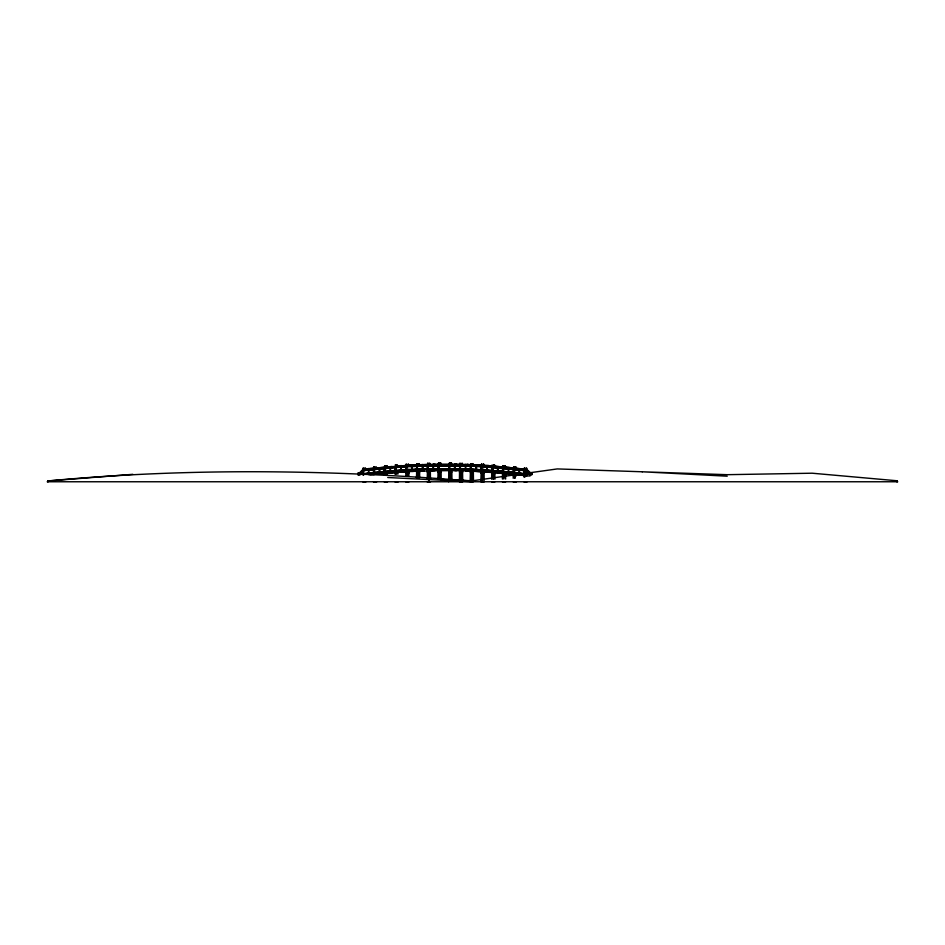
<?xml version="1.0" encoding="UTF-8"?>
<svg xmlns="http://www.w3.org/2000/svg" width="945" height="945" viewBox="0 0 945 945"><rect width="100%" height="100%" fill="white"/><g stroke="black" fill="none" stroke-linecap="round" stroke-linejoin="round"><path stroke-width="1.42" d="M405.748 476.091C405.913 470.445 407.389 471.413 401.129 472.087M407.153 476.091L407.189 473.209M416.461 477.839L416.757 469.759M417.867 477.839L417.926 472.654M427.187 479.127L427.506 469.417M428.581 480.485L428.676 472.311M437.937 479.032L438.019 472.146L441.114 472.146L441.197 479.032M439.342 479.032L439.425 472.146M448.639 481.796L448.757 472.146L451.852 472.146L451.958 480.414M450.08 479.032L450.163 472.146M459.4 480.485L459.553 470.929L460.227 470.799M460.806 480.485L460.912 472.311M470.137 481.737L470.48 469.759M471.543 481.737L471.661 472.654M480.899 480.426L481.229 470.315M482.304 480.426L482.399 473.209M491.672 479.233L491.743 473.929L494.837 473.929L494.908 479.233M493.077 479.233L493.148 473.929M502.433 479.056L502.539 473.445L513.525 474.508M503.839 479.056L503.898 474.827M513.206 478.276L513.466 472.996M514.612 478.276L514.635 475.89M373.771 472.996L373.629 474.496L374.267 474.366M387.379 474.827L384.284 474.827L384.52 471.933M395.081 473.929L395.27 471.035M405.866 471.815L406.007 470.315M438.067 472.146L438.244 469.252M448.816 472.146L448.993 469.252M459.589 470.929L459.731 469.417M491.79 473.929L491.967 471.035M502.575 473.433L502.716 471.933M362.845 473.965L363.565 469.559L363.175 473.965M373.582 472.724L373.984 468.318L419.226 465.2M373.925 472.724L374.314 468.318L373.984 468.98M384.332 471.661L385.229 467.373M384.662 471.661L385.064 467.255M384.721 471.661L384.721 467.917M395.081 470.775L395.801 466.369M405.818 470.043L406.551 465.637L406.161 470.043L406.208 466.298M416.568 469.488L417.3 465.082L416.899 469.488M416.958 469.488L417.123 465.082M427.317 469.157L427.707 464.751M427.648 469.157L428.038 464.751L428.038 465.412M438.445 464.586L438.055 468.992L438.445 465.247M438.397 468.992L438.787 464.586M448.84 468.992L449.229 464.586L449.229 465.247M449.17 468.992L449.56 464.586M465.779 468.885L465.85 465.412L459.92 465.342L459.636 469.157L459.979 464.751L454.781 464.692M459.92 469.157L460.309 464.751L460.309 465.412M470.327 469.488L470.716 465.082L470.657 469.488L470.61 465.672L478.123 465.909M481.407 470.043L481.796 465.637M491.813 470.775L492.546 466.369L492.156 470.775M502.563 471.661L503.295 467.255L502.953 467.917L476.315 465.909M502.894 471.661L503.295 467.255M513.312 472.724L513.702 468.318L487.018 466.015M524.05 473.965L524.782 469.559L524.392 473.965M524.451 473.965L524.617 469.559M363.742 470.149L395.979 466.995L390.332 467.48M368.786 468.614L405.7 465.531M370.594 468.614L392.08 466.464M376.287 468.436L375.85 468.98L381.378 467.858M381.331 468.496L376.299 468.956M385.229 467.846L392.08 467.432M395.636 466.369L395.931 466.96M406.716 465.401L419.273 464.798M408.476 465.401L395.979 466.121M413.567 464.964L406.716 465.353M413.567 465.909L401.011 467.007L413.615 465.873L409.752 466.18M417.466 465.672L422.51 465.342M417.466 464.798L423.088 464.586M427.79 468.885L422.238 468.885L422.285 464.692L430.01 464.456M428.215 465.342C443.359 464.314 421.34 466.96 422.38 464.562M456.86 464.527L433.023 464.527L432.975 468.72L438.539 468.72M454.769 465.212L459.92 465.377M459.908 464.503L454.781 464.338L461.715 464.456M465.566 464.503L488.86 465.613L526.719 469.322L531.976 474.095L527.204 473.693M465.578 465.377L472.417 465.672M472.417 465.2L467.338 464.456L472.429 464.798M476.315 464.964L483.202 465.353M481.407 466.275L488.813 466.653M481.407 465.401L488.86 465.613M487.065 465.649L515.438 468.035M508.552 468.496L514.033 468.98L513.702 472.724L513.596 468.436L524.924 469.724L529.377 474.449L529.625 472.677L529.672 474.047M512.911 469.086L502.846 467.893L512.911 468.72M515.675 469.334L521.049 469.996L513.643 468.956M513.643 468.07L524.912 469.322L529.377 474.095L529.424 472.677M521.049 469.63L515.403 468.909M524.333 470.185L513.596 468.909M526.141 470.185L523.589 469.913M529.342 474.095L525.361 474.225L531.893 474.095M727.225 476.197L642.175 471.779L727.095 474.685L812.145 473.209L897.053 480.769L896.77 481.761M374.492 473.102L374.385 466.865L374.35 467.456M384.497 472.382L385.182 465.802L385.241 472.039L384.603 472.039M386.942 465.802L386.41 466.653L386.529 465.802M395.423 471.142L396.002 465.034L395.99 471.142M416.958 463.629L416.733 470.208M427.66 463.747L428.168 463.286L427.589 469.523M429.502 463.286L429.455 464.149M438.905 463.121L438.964 469.358M440.713 463.121L440.146 463.983L440.772 463.983M449.69 463.121L449.678 463.983M451.497 463.121L450.919 463.983L451.556 463.983M460.428 464.149L459.92 463.286L459.471 469.878L459.861 467.491M462.188 463.286L462.235 464.149M470.716 463.629L470.775 470.752L471.094 464.089M481.867 464.184L481.348 470.421M502.834 472.039L503.472 472.039L503.366 465.802L502.905 466.653M505.162 465.802L505.28 466.653L504.76 465.802M524.38 468.094L524.818 475.229L523.92 472.346L524.463 474.685M363.293 475.229L363.223 468.094L363.612 475.229M364.994 468.956L365.03 468.094L365.491 468.956M376.323 466.995L376.24 467.716L375.649 466.995M406.728 465.034L406.161 464.184L406.728 470.421L406.102 470.421M408.429 464.184L408.476 465.034M418.718 464.479L419.226 463.629L419.214 464.479M438.858 463.121L438.456 463.582M440.665 463.121L440.193 463.121M449.631 463.121L449.229 463.582M451.438 463.121L450.978 463.121M472.476 464.479L472.465 463.629L472.972 464.479M483.214 465.034L483.734 464.184L483.781 467.728M502.551 470.008L502.976 472.382L503.413 465.802M514.068 473.988L513.69 466.865L514.045 473.988M515.45 467.716L515.497 466.865L515.958 467.716M526.2 474.331L526.247 468.094L526.708 474.331M405.736 468.921L405.665 470.315L400.987 470.716L405.712 470.315M416.887 468.484L417.336 470.752L417.336 464.089M438.385 467.988L438.468 469.712M470.645 468.484L470.74 470.208M492.144 469.771L492.227 471.496M529.909 474.366L525.385 473.965L532 474.366L527.204 473.965L527.05 472.299M358.12 474.047L358.214 472.677L358.498 474.496L363.163 469.724L374.48 468.436M360.21 474.047L360.482 472.677L359.974 474.366M368.952 468.814L368.503 473.138L368.692 468.814M370.759 468.814C370.558 471.094 370.345 467.409 370.948 469.677M381.685 468.531L381.544 467.669L381.118 468.531M391.868 467.551L391.986 466.688L392.376 467.551M401.188 465.85L401.377 470.185L400.739 470.185C401.247 456.766 401.141 477.19 401.141 470.185M411.949 465.649L412.114 469.452L411.488 469.452L411.63 465.649M413.922 465.991L413.78 465.129L413.355 465.991M456.931 464.527L432.952 464.527L432.975 465.247L455.1 465.247L455.124 464.527L455.041 468.72L449.525 468.72M465.283 465.153L465.661 464.562L465.779 465.412M467.657 465.412L467.503 464.562L467.09 465.412M489.073 466.712L488.955 465.85M498.086 467.551L497.932 466.688L498.086 471.023L497.448 471.023L497.602 466.688L497.802 472.925L502.787 473.445M508.646 468.2L508.823 472.004L508.197 472.004L508.339 468.2M510.631 468.531L510.477 467.669L510.064 468.531M519.455 469.5L519.088 468.814L518.935 473.138L519.573 473.138L519.419 468.814M521.191 468.814L521.309 469.677M515.403 468.436L526.719 469.724L531.433 474.449L531.669 472.677L531.716 474.047M370.381 469.677L370.499 468.814M390.061 467.551L390.179 466.688L390.061 471.023M400.81 470.185L400.928 465.85M402.617 466.712L402.735 465.85M465.283 465.412L465.401 464.562L465.283 468.885M486.769 466.712L487.183 465.85L486.699 470.185M488.577 466.712L488.695 465.85M499.326 467.551L499.444 466.688L499.822 467.551M375.732 467.716L376.299 467.716M397.16 465.767L397.786 465.767L397.266 464.905M407.909 465.034L408.535 465.034L408.051 464.645M427.695 463.286L427.199 469.878L427.672 467.539M438.22 469.712L438.48 463.582M440.205 463.983L440.252 463.121M450.978 463.983L451.025 463.121M459.92 464.149L459.991 463.995M491.979 471.496L492.144 464.905L492.723 471.142M494.424 464.905L494.53 465.767L494.011 464.905M360.458 472.677L360.069 474.626L357.883 474.626L363.329 473.693M379.819 468.531L379.406 467.669M390.568 471.023L390.474 466.688M403.054 466.546L403.031 465.85L402.617 466.546M433.046 464.987L433.46 464.397M476.445 465.129L476.032 465.814L476.115 465.129M489.026 466.546L488.99 465.85L488.577 466.546M379.878 472.004L379.252 472.004L379.394 468.2L379.819 472.004M402.688 466.381L403.042 466.381M475.961 465.991L476.587 465.991L476.587 469.452L475.961 469.452L475.961 465.991L476.587 465.991M486.769 470.185L486.852 465.85M488.648 466.381L489.002 466.381M520.742 469.677L520.931 468.814M481.43 468.425L480.958 470.764L481.454 464.184M483.214 467.728L483.261 464.184M502.953 465.802L502.834 466.653M524.475 468.685L524.44 468.094M363.116 468.956L363.754 468.685L363.116 468.956L363.01 474.685M384.603 466.653C386.966 465.105 383.741 482.34 384.674 466.653L385.241 466.653M438.338 463.983C440.677 462.377 437.44 479.706 438.397 463.983L438.964 463.983M461.668 464.149L461.786 463.995M470.598 464.479L471.236 464.219L470.598 464.479L470.492 470.208M481.856 464.881L481.879 464.645M492.097 465.767C494.436 464.16 491.199 481.501 492.156 465.767L492.723 465.767M493.904 465.767L494.471 465.767M526.141 474.331C525.125 466.806 527.783 466.806 526.767 474.331M369.07 469.405L369.07 469.5M370.83 469.5L370.948 469.405M390.509 467.385L390.12 467.385M392.317 467.385L391.927 467.385M395.861 465.613L395.329 465.034L395.908 465.365M401.259 466.546L401.377 466.452M428.097 463.995L427.719 463.995M460.357 463.995L460.428 469.523M497.956 467.385L497.566 467.385M499.763 467.385L499.373 467.385M503.342 466.499L502.917 466.499M373.96 467.326L373.925 466.865M47.533 481.761L47.675 481.537A3520.196 11.009 -90 0 1 48.089 481.537L48.23 481.761M429.951 463.995L430.022 464.149M360.529 474.095L363.234 471.212M361.415 473.504L363.234 471.614M379.441 467.669L379.677 473.469L379.642 472.004L374.917 472.465M476.138 465.129L476.02 469.452M477.816 465.259L478.347 465.259M519.124 468.814L519.431 469.334M373.499 471.106L373.996 473.445C372.838 471 374.905 466.747 373.866 467.456M384.745 472.382L384.19 470.043L384.745 470.433M395.494 471.496L395.069 469.11M416.426 468.259L416.887 467.822L416.981 470.208M449.253 469.712L448.828 467.326M491.743 471.496L491.683 469.157L492.239 469.535M406.244 468.814L405.688 468.425L406.232 470.764M513.726 471.484L513.17 471.106L513.726 473.445M387.107 473.445L395.518 472.547M397.845 472.547L395.943 472.547L395.943 473.929M408.594 471.827L406.693 471.827L406.563 470.315M417.643 471.271L428.428 470.929M419.332 471.271L424.329 470.799M428.38 470.929L439.543 470.634M430.081 470.929L435.066 470.634M450.281 470.634L448.816 470.764M471.366 471.271L481.501 471.614M493.266 472.417L491.79 472.547M494.554 472.547L498.393 472.795M514.34 474.508L524.699 475.607M516.041 474.508L514.139 474.508L514.139 475.89M384.343 473.445L395.766 472.417M385.017 473.303L374.019 474.366M395.081 472.547L413.579 471.366M417.253 471.13L416.58 471.271L419.58 471.271L419.686 477.839M427.317 470.929L427.99 470.799M438.74 470.634L437.901 470.634M461.455 470.929L462.14 470.799M470.303 471.271L470.976 471.13M481.04 471.827L481.726 471.685M483.202 471.827L484.053 471.827L484.053 473.209M513.277 474.508L513.962 474.366M364.168 473.693L374.066 472.465M373.429 472.724L364.144 473.965M364.144 474.225L373.334 472.724M366.554 473.953L373.476 472.996M370.003 474.886L373.842 474.508M492.51 477.969L472.358 480.792L462.117 480.343M495.381 477.568L518.415 474.355M527.05 473.15L557.266 468.921L642.316 471.779M368.822 468.566L363.211 469.37M366.377 469.181L370.629 468.566M367.782 469.346L373.464 468.696M379.524 472.004L384.178 471.401M379.524 472.264L384.178 471.661M384.213 471.933L374.893 472.996L379.595 472.264M384.769 473.457L378.992 474.142M373.464 469.252L366.766 470.055M370.641 469.996L373.476 469.653M369.271 470.114L373.299 469.641M363.435 473.835C416.887 467.161 471.165 467.161 524.617 473.835M394.927 470.504L390.273 471.023L390.427 472.488L390.391 471.023L385.028 471.401M390.273 471.283L394.927 470.775M394.963 471.035L385.643 471.933L390.344 471.283M363.742 470.551L402.877 466.653L395.92 466.995M378.614 469.039L381.39 468.85L377.516 469.204M386.729 468.271L392.128 467.834L386.989 468.247M397.786 466.476L402.865 466.015M405.665 470.043L394.301 471.035L401.129 470.716M358.108 474.626L360.435 474.425M409.752 465.649L413.615 465.318M362.608 473.965L357.883 474.366L360.069 474.366M357.883 474.626L362.585 474.225M47.805 480.97C188.965 467.633 331.293 469.677 472.5 481.147M47.947 480.97L132.855 474.319M417.903 469.228L422.58 468.885M422.58 469.157L417.879 469.759L422.628 469.417M398.802 467.279L405.452 466.795M407.153 469.783L417.052 469.228M407.13 470.043L416.414 469.488M417.466 465.2L423.088 464.94M421.824 465.554C419.627 465.271 391.454 466.901 421.824 465.909M417.477 466.074L472.417 466.074M472.748 466.098L444.02 465.542L403.657 466.795L363.435 470.575L363.53 473.965M413.556 466.381L418.907 466.098M416.45 469.759L405.051 470.043L407.271 470.315M411.878 471.366L417.678 471.271M433.33 468.992L428.617 469.417L433.365 469.252M433.306 464.692L422.51 464.857M488.813 467.007L476.315 466.275M438.315 463.251L438.988 463.251M440.122 463.251L440.795 463.251M449.088 463.251L449.773 463.251M450.895 463.251L451.568 463.251M427.565 463.416L428.239 463.416M429.373 463.416L430.046 463.416M459.837 463.416L460.51 463.416M461.644 463.416L462.318 463.416M416.816 463.759L417.501 463.759M418.623 463.759L419.308 463.759M470.575 463.759L471.26 463.759M472.382 463.759L473.067 463.759M449.253 467.988L449.607 470.256L449.749 463.983L449.111 463.983L449.005 469.712M459.861 464.149L460.487 464.149M406.078 464.314L406.752 464.314M407.886 464.314L408.559 464.314M467.373 464.503L459.872 464.456L465.873 464.692M481.324 464.314L481.997 464.314M483.131 464.314L483.805 464.314M422.214 464.692L435.102 464.29M432.952 464.527L455.124 464.527M466.995 464.692L467.68 464.692M459.872 464.857L478.123 465.318M395.329 465.034L396.002 465.034M422.368 465.082L422.864 468.885M483.155 465.034L483.238 464.881M411.465 465.259L412.138 465.259M413.272 465.259L413.945 465.259M422.297 465.153C423.655 462.318 422.273 473.563 422.474 468.885M475.937 465.259L476.611 465.259M476.268 465.318L492.688 466.357M417.3 465.743L416.958 465.082M384.58 465.932L385.265 465.932M386.387 465.932L387.072 465.932M400.715 465.979L401.401 465.979M402.523 465.979L403.208 465.979M486.687 465.979L487.36 465.979M488.482 465.979L489.167 465.979M502.811 465.932L503.496 465.932M504.618 465.932L505.303 465.932M389.978 466.818L390.651 466.818M391.785 466.818L392.458 466.818M400.739 466.712L401.377 466.712M486.699 466.712L487.147 465.85M497.424 466.818L498.109 466.818M499.232 466.818L499.905 466.818M373.842 466.995L374.515 466.995M392.08 466.865L386.599 467.255M492.546 467.031L487.006 466.653M513.56 466.995L514.234 466.995M515.368 466.995L516.041 466.995M390.002 467.551L390.628 467.551M379.228 467.799L379.902 467.799M381.036 467.799L381.709 467.799M508.174 467.799L508.847 467.799M509.981 467.799L510.654 467.799M514.21 467.716C513.111 466.228 515.438 471.472 514.21 473.102M516.017 467.716C514.576 466.818 517.565 468.496 515.958 470.409M510.312 467.858L506.071 467.491M363.093 468.224L363.778 468.224M364.9 468.224L365.573 468.224M524.31 468.224L524.983 468.224M526.117 468.224L526.79 468.224M379.252 468.531L379.878 468.531M438.752 468.72L449.324 468.72M524.392 468.685L524.215 474.685M368.479 468.944L369.164 468.944M370.286 468.944L370.972 468.944M433.223 468.992L459.388 469.417M460.061 468.885L454.746 468.72L454.71 470.185L454.616 464.397L454.474 468.72M460.274 468.885L465.85 468.885M515.568 468.98L515.911 468.318L515.734 468.98M518.911 468.944L519.596 468.944M520.719 468.944L521.404 468.944M526.141 468.956L526.767 468.956M417.265 469.228L417.973 469.228M422.486 469.157L428.746 469.157L422.486 469.417M465.566 469.157L458.809 469.417L465.601 469.417M470.811 469.228L465.483 468.885L465.448 470.35L465.448 468.885M471.023 469.228L471.732 469.228M433.223 469.252L454.864 469.252M521.297 469.511L521.38 469.405M459.861 469.523L460.487 469.523M395.034 469.771L395.565 472.039L395.813 471.142M406.303 469.783L395.766 470.504M406.515 469.783L407.224 469.783M408.405 469.783L409.043 469.783M476.209 469.724L480.922 470.043M481.56 469.783L476.233 469.452L476.197 470.917L476.41 465.129M482.482 469.783L481.761 469.783L481.525 471.307L481.631 466.653M416.839 469.866L417.477 469.866M470.598 469.866L471.236 469.866M408.405 470.043L409.587 470.043L408.925 470.315M524.782 470.22L524.44 469.559M394.845 470.504L395.565 470.504M460.345 470.421L460.061 469.523M486.958 470.445L491.66 470.775M491.589 470.504L492.298 470.504M492.51 470.504L502.409 471.401M408.642 470.764L408.89 469.039M438.799 469.252L438.941 470.764L449.241 470.634M456.553 470.634L449.241 470.634M502.315 471.661L491.046 470.775L493.266 471.035M428.05 469.417L428.191 470.929L430.329 470.929L430.329 472.311M460.286 469.417L460.428 470.929L462.566 470.929L462.696 480.485M390.002 471.023L390.628 471.023M406.586 471.307C404.661 463.983 407.803 461.349 406.551 471.307M470.504 471.271L465.566 470.799M471.035 469.759L471.177 471.26L473.315 471.271L473.315 472.654M476.304 471.366L481.253 471.827M497.696 471.283L502.409 471.661M384.107 471.401L384.816 471.401M503.047 471.401L502.315 471.933M513.785 472.465L503.331 471.661M385.773 471.661L383.564 471.933L385.773 471.933M487.136 471.649L486.97 470.185L491.66 470.504M484.053 471.827L481.477 471.685L492.038 472.547M487.053 472.087L487.1 470.185L482.399 469.783M427.27 472.311L430.365 472.311L430.447 479.127M459.506 472.311L462.601 472.311M374.988 472.465L374.279 472.465L374.043 473.988L374.185 469.334M483.379 471.685L494.967 472.417M497.873 472.488L497.72 471.023M513.997 472.465L514.706 472.465M416.521 472.654L419.615 472.654M470.256 472.654L473.351 472.654L473.469 481.737M514.753 472.996L512.533 472.724L523.943 474.225M405.783 473.209L408.878 473.209L408.913 476.091M480.993 473.209L484.088 473.209L484.183 480.426M385.064 471.933L385.217 473.433L387.344 473.445L387.344 474.827M505.634 479.056L505.551 473.445L502.964 473.303M508.623 473.469L508.434 472.004M519.289 473.41L523.825 473.965L514.612 472.724M363.53 473.693L364.25 473.693M524.534 473.693L519.218 473.138L519.372 474.603M524.747 473.693L531.775 474.626M526.353 473.693L525.644 473.965M526.566 473.693L527.275 473.693M395.034 473.929L398.128 473.929L397.42 472.417M508.54 473.906L508.469 472.004M357.919 474.095L358.521 474.047M525.455 473.965L523.282 474.225L525.503 474.225M363.258 474.685L362.703 472.961M368.94 474.603L368.774 473.138M502.492 474.827L505.587 474.827M519.289 475.051L519.372 473.138L514.635 472.465M513.23 475.89L516.324 475.89L515.616 474.366M524.782 475.229L524.782 474.331L524.9 475.737L527.038 475.737M47.25 481.761L897.75 481.761M362.738 481.879L364.144 481.879M364.581 481.879L365.951 481.879M373.464 481.879L374.87 481.879M375.342 481.879L376.712 481.879M384.202 481.879L385.607 481.879M386.092 481.879L387.474 481.879M394.927 481.879L396.333 481.879M396.853 481.879L398.235 481.879M405.665 481.879L407.071 481.879M407.614 481.879L408.984 481.879M427.152 481.844L428.558 481.844M429.101 481.844L430.483 481.844M459.388 481.844L460.794 481.844M461.337 481.844L462.719 481.844M480.887 481.879L482.293 481.879M482.824 481.879L484.206 481.879M491.636 481.879L493.042 481.879M493.562 481.879L494.944 481.879M502.397 481.879L503.803 481.879M504.299 481.879L505.669 481.879M513.159 481.879L514.564 481.879M515.025 481.879L516.407 481.879M523.92 481.879L525.326 481.879M525.751 481.879L527.133 481.879M470.669 466.074L478.123 466.275M487.065 467.007L524.392 470.551M454.722 469.252L459.471 469.417M454.817 470.634L469.606 470.964M440.157 479.398L444.54 479.587M451.864 479.906L459.187 480.225M471.661 469.228L476.304 469.452M476.304 469.724L471.638 469.488L480.816 470.043M387.733 477.52L472.783 481.761M495.322 466.57L503.425 467.243M491.707 471.035L482.375 470.043L487.053 470.445M491.518 467.184L470.953 466.098L471.023 469.488M495.546 467.48L502.279 468.023M484.395 466.795L524.617 470.575L524.747 473.965M465.46 469.157L470.173 469.488M465.46 469.417L470.208 469.759M502.161 467.68L495.322 467.113M502.161 468.047L495.322 467.48M502.445 471.933L493.125 470.775M499.492 472.925L503 473.209M529.649 474.425L532 474.626M506.272 468.401L513.04 469.039M513.147 472.724L503.874 471.661M513.194 472.996L503.898 471.401M510.241 473.906L513.737 474.26M506.071 467.999L510.359 468.496M508.552 467.503L514.174 468.283M493.219 472.417L497.838 472.925M524.487 475.465L516.407 474.366M509.142 473.764L504.913 473.303M513.714 474.366L514.387 474.508M470.728 471.13L471.401 471.271M461.892 470.799L462.566 470.929M451.379 470.634L451.816 472.146M440.642 470.634L441.079 472.146M429.656 470.799L430.329 470.929M419.58 471.271L418.115 471.13M438.421 467.373L437.972 469.712M363.128 472.299L362.785 472.831M402.995 465.85L403.113 466.712M390.45 466.688L390.568 467.551M449.749 463.983L449.253 463.582M897.325 481.761L897.053 480.769M397.278 465.365L397.691 465.507M483.214 466.228L483.332 465.637M433.294 464.29L433.613 468.72M527.05 473.965L526.318 469.559L526.708 473.965M514.009 472.996L514.163 474.496M503.26 471.933L503.39 474.827M492.522 471.035L492.664 472.547M481.773 470.315L481.903 473.209M449.536 469.252L449.666 472.146M417.3 469.759L417.43 472.654M395.813 471.035L395.955 472.547M374.326 472.996L374.468 474.496M514.954 475.89L514.978 478.276M504.205 474.827L504.24 477.638M493.455 473.929L493.526 479.233M482.718 473.209L482.812 480.426M471.968 472.654L472.087 481.737M461.219 472.311L461.325 480.485M450.481 472.146L450.564 479.032M439.732 472.146L439.815 479.032M428.983 472.311L429.089 480.485M418.245 472.654L418.304 477.839M407.496 473.209L407.531 476.091M530.074 474.626L530.039 476.008L524.026 475.737L524.026 477.119M526.483 469.559L526.483 470.22M526.412 470.575L526.566 473.965M524.888 475.737L524.888 477.119M513.867 468.318L513.867 468.98M513.867 469.334L513.785 472.724M513.785 473.102L513.785 473.988M513.478 471.72L513.478 473.445M513.17 471.72L513.123 472.996M504.689 473.445L504.689 474.827M503.331 472.039L503.012 472.925L503.118 468.271M502.953 467.255L503.118 467.917M502.728 470.657L502.728 472.382M494.802 472.547L494.802 473.929M492.652 472.547L492.652 473.929M492.38 466.369L492.38 467.031M492.38 467.385L492.51 470.775M483.497 465.637L483.497 466.298M481.631 465.637L481.631 466.298M481.241 469.039L481.241 470.764M472.76 465.082L472.76 465.743M471.165 471.271L471.165 472.654M470.882 465.082L470.882 465.743M461.703 470.929L461.703 472.311M460.345 468.885L460.309 470.421M460.416 470.929L460.416 472.311M460.144 464.751L460.144 465.412M460.144 465.767L460.061 469.157M459.754 468.153L459.754 469.878M449.395 464.586L449.56 465.247M449.395 465.601L449.525 468.992M449.572 469.358L449.572 470.256M438.929 470.764L438.929 472.146M438.622 464.586L438.622 465.247M438.657 465.601L438.752 468.992M433.247 468.72L433.401 470.185L433.377 468.72L428.002 468.885L428.073 470.421L427.766 469.523M428.179 470.929L428.179 472.311M427.872 464.751L427.872 465.412M427.908 465.767L427.79 469.157M427.483 468.153L427.483 469.878M419.072 469.866L419.072 470.752L418.789 469.866M419.001 465.082L419.001 465.743M417.158 466.098L417.265 469.488M417.3 469.866L417.3 470.752M408.842 471.827L408.842 473.209M406.693 471.827L406.693 473.209M406.385 465.637L406.385 466.298M406.421 466.653L406.303 470.043M406.303 470.421L406.303 471.307M405.984 469.039L405.984 470.764M397.502 466.369L397.502 467.031M395.671 467.385L395.766 470.775M395.057 469.535L395.246 471.496M386.93 467.255L386.599 467.917L386.765 467.255M385.194 473.445L385.194 474.827M384.887 467.255L384.887 467.917M384.922 468.271L384.922 471.543M384.19 470.657L384.213 472.382M376.015 468.318L376.015 468.98M374.149 468.318L374.149 468.98M373.759 471.72L373.759 473.445M368.94 473.138L368.904 474.603M363.4 469.559L363.4 470.22M524.191 474.225L524.062 475.737L524.203 474.225M358.462 474.095L363.199 469.322L358.462 474.095M494.554 465.034L493.881 465.034L494.554 465.034M365.006 468.803L365.006 468.803M416.922 464.326L416.922 464.326M418.729 464.326L418.729 464.326M472.488 464.326L472.488 464.326M472.925 465.082L472.594 465.743L472.925 465.082M397.68 466.369L397.337 467.031L397.68 466.369M418.009 469.488L415.8 469.759L418.009 469.488M471.732 469.488L469.559 469.759L471.732 469.488M482.482 470.043L480.296 470.315L482.482 470.043M411.914 470.917L411.76 469.452L411.914 470.917M503.968 471.661L501.795 471.933L503.968 471.661M375.023 472.724L372.814 472.996L375.023 472.724M364.274 473.965L362.065 474.225L364.25 473.965"/></g></svg>
